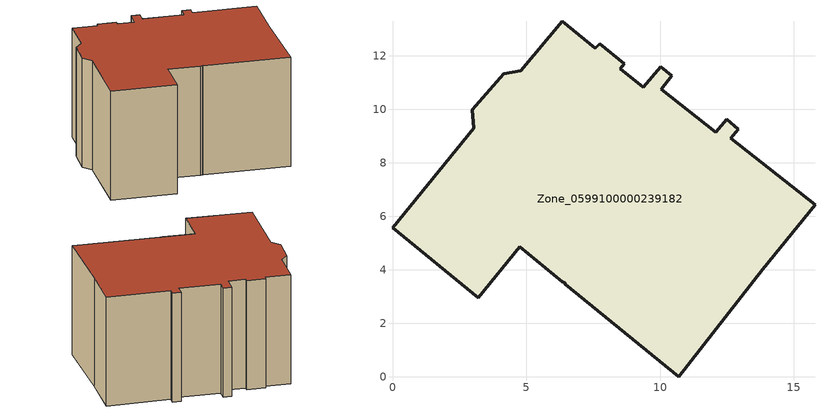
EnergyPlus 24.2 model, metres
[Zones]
Zone_0599100000239182
 floor ground (C_G): 6.46,3.46 6.44,3.52 6.35,3.56 4.76,4.85 3.21,2.95 0,5.57 3.04,9.28 2.98,9.98 4.15,11.32 4.8,11.43 6.35,13.29 7.58,12.28 7.74,12.45 8.67,11.69 8.52,11.52 9.38,10.82 10.03,11.58 10.44,11.25 10.05,10.75 12.09,9.13 12.49,9.62 12.93,9.25 12.65,8.92 15.79,6.42 13.83,4.02 10.7,0 z0
 wall outside (C_F): 12.93,9.25 12.49,9.62 12.09,9.13 10.05,10.75 10.44,11.25 10.03,11.58 9.38,10.82 8.52,11.52 8.67,11.69 7.74,12.45 7.58,12.28 6.35,13.29 4.8,11.43 4.15,11.32 2.98,9.98 3.04,9.28 0,5.57 3.21,2.95 4.76,4.85 6.35,3.56 6.44,3.52 6.46,3.46 10.7,0 13.83,4.02 15.79,6.42 12.65,8.92 12.93,9.25 z0:7.17
 roof outside (C_R): 6.44,3.52 6.46,3.46 10.7,0 13.83,4.02 15.79,6.42 12.65,8.92 12.93,9.25 12.49,9.62 12.09,9.13 10.05,10.75 10.44,11.25 10.03,11.58 9.38,10.82 8.52,11.52 8.67,11.69 7.74,12.45 7.58,12.28 6.35,13.29 4.8,11.43 4.15,11.32 2.98,9.98 3.04,9.28 0,5.57 3.21,2.95 4.76,4.85 6.35,3.56 z7.17
[BUILDING]
Pand.0599100000239182: North Axis=0; Terrain=City; Loads Convergence Tolerance Value=0.04; Temperature Convergence Tolerance Value=0.4; Solar Distribution=FullExterior; Maximum Number of Warmup Days=25; Minimum Number of Warmup Days=1
[Site:Location]
Rotterdam.The.Hague.AP_ZH_NLD Design_Conditions: Latitude=51.96; Longitude=4.45; Time Zone=1; Elevation=-4.5
[SITE:GROUNDTEMPERATURE:BUILDINGSURFACE]
18, 18, 18, 18, 18, 18, 18, 18, 18, 18, 18, 18
[MATERIAL] Thermal Absorptance=0.9; Solar Absorptance=0.7; Visible Absorptance=0.7
Name | Roughness | Thickness | Conductivity | Density | Specific Heat
G.D.1965 | MediumSmooth | 0.15 | 1 | 540 | 1210
F.D.1965 | Rough | 0.3 | 0.857143 | 1920 | 840
R.D.1965 | MediumRough | 0.2 | 0.08 | 1500 | 1000
[CONSTRUCTION]
C_G: G.D.1965
C_F: F.D.1965
C_R: R.D.1965
[ZONE]
Zone_0599100000239182: Type=1; Multiplier=1; Ceiling Height=Autocalculate; Volume=Autocalculate; Floor Area=autocalculate; Part of Total Floor Area=Yes
[ZONEINFILTRATION:DESIGNFLOWRATE]
Infil_Zone_0599100000239182: Zone or ZoneList or Space or SpaceList=Zone_0599100000239182; Schedule=AlwaysOn; Design Flow Rate Calculation Method=Flow/Area; Flow Rate per Floor Area=0.0042; Constant Term Coefficient=1; Temperature Term Coefficient=0; Velocity Term Coefficient=0; Velocity Squared Term Coefficient=0
[HVACTEMPLATE:ZONE:IDEALLOADSAIRSYSTEM]
Zone_0599100000239182: Maximum Heating Supply Air Temperature=50; Minimum Cooling Supply Air Temperature=13; Maximum Heating Supply Air Humidity Ratio=0.0156; Minimum Cooling Supply Air Humidity Ratio=0.0077; Heating Limit=NoLimit; Cooling Limit=NoLimit; Dehumidification Control Type=ConstantSensibleHeatRatio; Cooling Sensible Heat Ratio=0.7; Dehumidification Setpoint=60; Humidification Control Type=None; Humidification Setpoint=30; Outdoor Air Method=None; Outdoor Air Flow Rate per Person=0.00944; Outdoor Air Flow Rate per Zone Floor Area=0; Outdoor Air Flow Rate per Zone=0; Demand Controlled Ventilation Type=None; Outdoor Air Economizer Type=NoEconomizer; Heat Recovery Type=None; Sensible Heat Recovery Effectiveness=0.7; Latent Heat Recovery Effectiveness=0.65
[ZONECONTROL:THERMOSTAT]
ThermostatControl_Zone_0599100000239182: Zone or ZoneList=Zone_0599100000239182; Control Type Schedule=DualSetpointControlType; Control 1=Thermostat_Zone_0599100000239182; Temperature Difference Between Cutout And Setpoint=0
[THERMOSTATSETPOINT:DUALSETPOINT]
Thermostat_Zone_0599100000239182: Heating Setpoint Temperature Schedule=HeatingSetpoint_Zone_0599100000239182; Cooling Setpoint Temperature Schedule=CoolingSetpoint_Zone_0599100000239182
[SCHEDULE:COMPACT]
HeatingSetpoint_Zone_0599100000239182: Through: 12/31, For: AllDays, Until: 24:00, 21
CoolingSetpoint_Zone_0599100000239182: Through: 12/31, For: AllDays, Until: 24:00, 24
DualSetpointControlType: Through: 12/31, For: AllDays, Until: 24:00, 4
AlwaysOn: Through: 12/31, For: AllDays, Until: 24:00, 1
